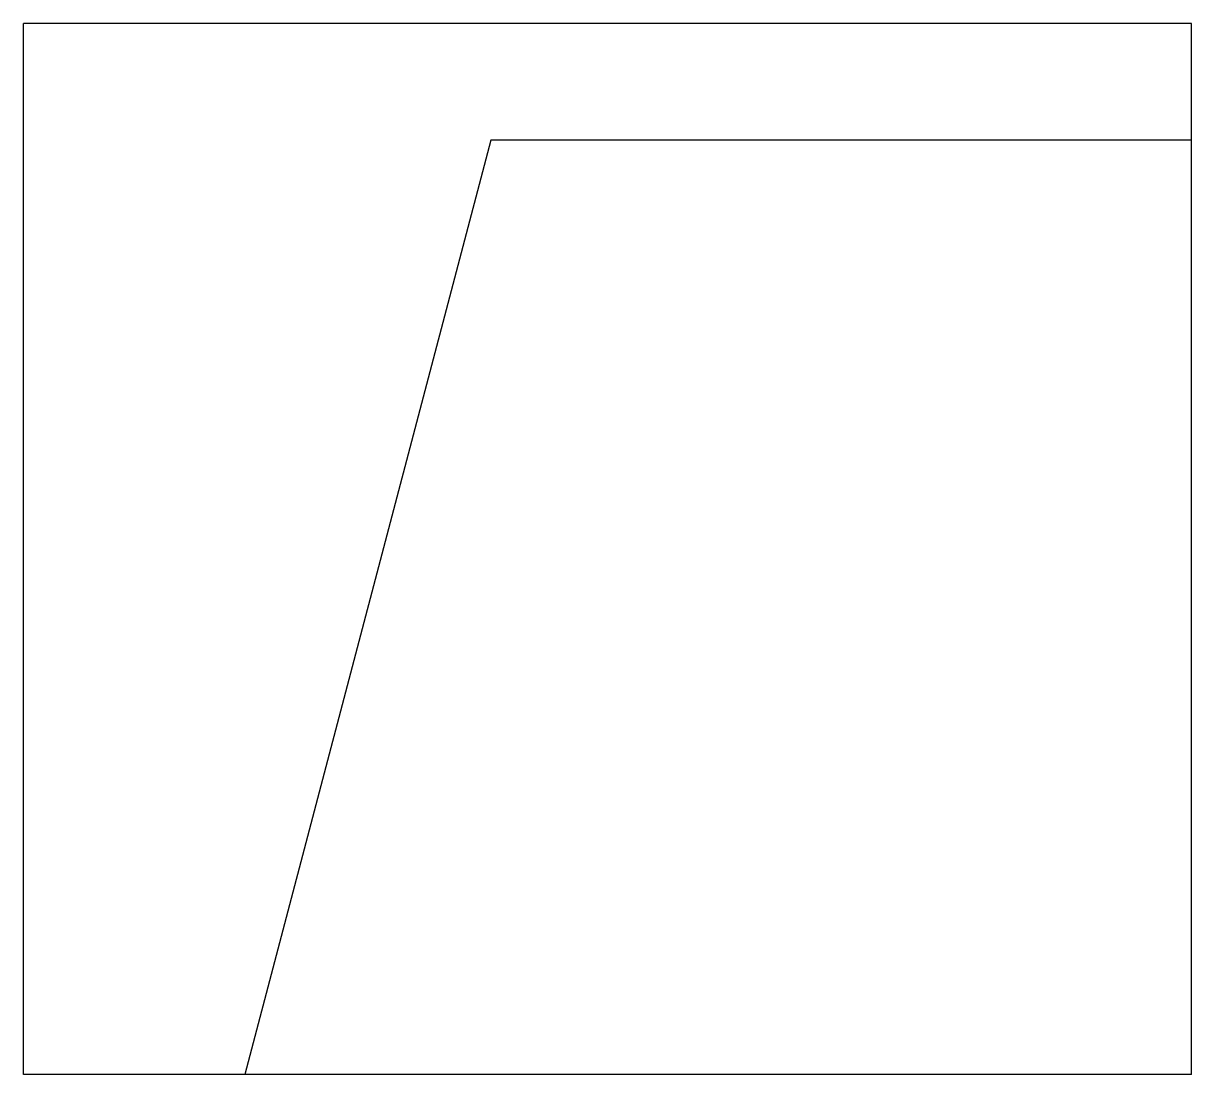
# Model space of a CAD drawing. Header units: metres. Extents: x -0.5 to 0, y 0 to 0.45.
import ezdxf

# ---------------------------------------------------------------- set-up
doc = ezdxf.new("R2010")
doc.units = ezdxf.units.M

msp = doc.modelspace()

# ---------------------------------------------------------------- linework, layer by layer
for p, q in [((-0.5, 0), (-0.5, 0.45)), ((0, 0.45), (-0.5, 0.45)), ((0, 0), (0, 0.45)), ((-0.3, 0.4), (-0.40526, 0)), ((0, 0.4), (-0.3, 0.4)), ((0, 0), (-0.5, 0))]:
    msp.add_line(p, q)

doc.saveas('drawing.dxf')
